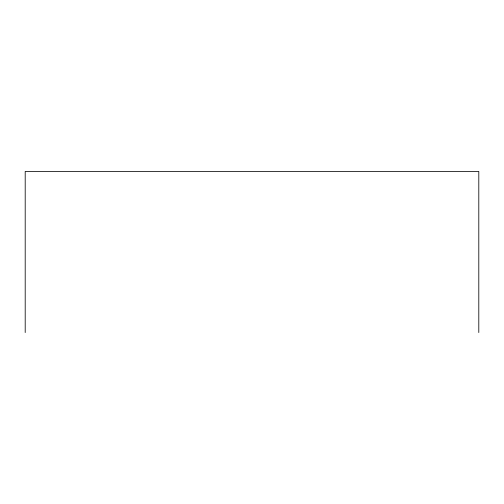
<?xml version="1.0" encoding="UTF-8"?>
<svg xmlns="http://www.w3.org/2000/svg" width="504" height="504" viewBox="0 0 504 504"><rect width="100%" height="100%" fill="white"/><g stroke="black" fill="none" stroke-linecap="round" stroke-linejoin="round"><path stroke-width="0.76" d="M478.8 332.546L478.8 171.454L25.2 171.454L25.2 332.546"/></g></svg>
